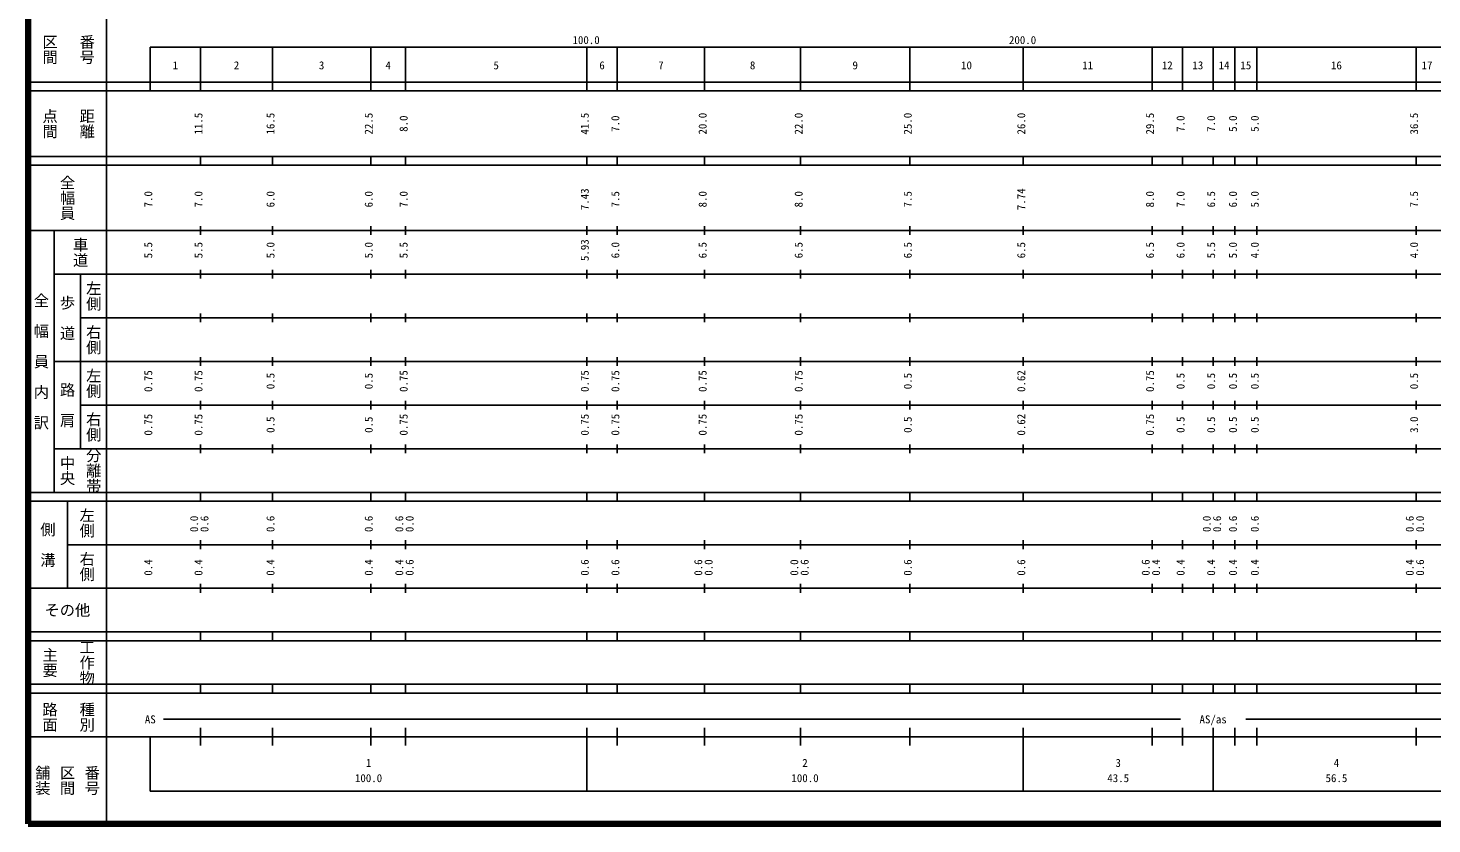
# Model space of a CAD drawing. Units: millimetres on the paper, enlarged 1000 times. Extents: x 40000 to 680000, y 20000 to 380000.
# Drawn here: x 40000 to 361628, y 20000 to 202409 of the extents above; entities that cross this region are included whole.
import ezdxf
from ezdxf.enums import TextEntityAlignment as Align

# ---------------------------------------------------------------- set-up
doc = ezdxf.new("R2010")
doc.units = ezdxf.units.MM
doc.header["$LTSCALE"] = 1000
doc.layers.add('M-TTL', color=2, linetype='Continuous', lineweight=140)
doc.layers.add('M-TTL-BAND', color=7, linetype='Continuous', lineweight=25)
doc.styles.add('@ＭＳ ゴシック', font='')
doc.styles.add('ＭＳ ゴシック', font='')
doc.styles.get('@ＭＳ ゴシック').set_extended_font_data('@MS Gothic')
doc.styles.get('ＭＳ ゴシック').set_extended_font_data('MS Gothic')

msp = doc.modelspace()

# ---------------------------------------------------------------- linework, layer by layer
at = {"layer": 'M-TTL'}
for p, q in [((40000, 380000), (40000, 20000)), ((40000, 20000), (680000, 20000))]:
    msp.add_line(p, q, dxfattribs=at)
at = {"layer": 'M-TTL-BAND'}
for p, q in [((58000, 370000), (58000, 20000)), ((68000, 198000), (579000, 198000)), ((68000, 198000), (68000, 188000)), ((79500, 188000), (79500, 198000)), ((96000, 188000), (96000, 198000)), ((118500, 188000), (118500, 198000)), ((126500, 188000), (126500, 198000)), ((168000, 188000), (168000, 198000)), ((175000, 188000), (175000, 198000)), ((195000, 188000), (195000, 198000)), ((217000, 188000), (217000, 198000)), ((242000, 188000), (242000, 198000)), ((268000, 188000), (268000, 198000)), ((297500, 188000), (297500, 198000)), ((304500, 188000), (304500, 198000)), ((311500, 188000), (311500, 198000)), ((316500, 188000), (316500, 198000)), ((321500, 188000), (321500, 198000)), ((358000, 188000), (358000, 198000)), ((40000, 190000), (579000, 190000)), ((40000, 188000), (579000, 188000)), ((40000, 173000), (579000, 173000)), ((40000, 171000), (579000, 171000)), ((79500, 171000), (79500, 173000)), ((96000, 171000), (96000, 173000)), ((118500, 171000), (118500, 173000)), ((126500, 171000), (126500, 173000)), ((168000, 171000), (168000, 173000)), ((175000, 171000), (175000, 173000)), ((195000, 171000), (195000, 173000)), ((217000, 171000), (217000, 173000)), ((242000, 171000), (242000, 173000)), ((268000, 171000), (268000, 173000)), ((297500, 171000), (297500, 173000)), ((304500, 171000), (304500, 173000)), ((311500, 171000), (311500, 173000)), ((316500, 171000), (316500, 173000)), ((321500, 171000), (321500, 173000)), ((358000, 171000), (358000, 173000)), ((40000, 156000), (579000, 156000)), ((46000, 96000), (46000, 156000)), ((79500, 155000), (79500, 157000)), ((96000, 155000), (96000, 157000)), ((118500, 155000), (118500, 157000)), ((126500, 155000), (126500, 157000)), ((168000, 155000), (168000, 157000)), ((175000, 155000), (175000, 157000)), ((195000, 155000), (195000, 157000)), ((217000, 155000), (217000, 157000)), ((242000, 155000), (242000, 157000)), ((268000, 155000), (268000, 157000)), ((297500, 155000), (297500, 157000)), ((304500, 155000), (304500, 157000)), ((311500, 155000), (311500, 157000)), ((316500, 155000), (316500, 157000)), ((321500, 155000), (321500, 157000)), ((358000, 155000), (358000, 157000)), ((46000, 146000), (579000, 146000)), ((52000, 146000), (52000, 106000)), ((79500, 145000), (79500, 147000)), ((96000, 145000), (96000, 147000)), ((118500, 145000), (118500, 147000)), ((126500, 145000), (126500, 147000)), ((168000, 145000), (168000, 147000)), ((175000, 145000), (175000, 147000)), ((195000, 145000), (195000, 147000)), ((217000, 145000), (217000, 147000)), ((242000, 145000), (242000, 147000)), ((268000, 145000), (268000, 147000)), ((297500, 145000), (297500, 147000)), ((304500, 145000), (304500, 147000)), ((311500, 145000), (311500, 147000)), ((316500, 145000), (316500, 147000)), ((321500, 145000), (321500, 147000)), ((358000, 145000), (358000, 147000)), ((52000, 136000), (579000, 136000)), ((79500, 135000), (79500, 137000)), ((96000, 135000), (96000, 137000)), ((118500, 135000), (118500, 137000)), ((126500, 135000), (126500, 137000)), ((168000, 135000), (168000, 137000)), ((175000, 135000), (175000, 137000)), ((195000, 135000), (195000, 137000)), ((217000, 135000), (217000, 137000)), ((242000, 135000), (242000, 137000)), ((268000, 135000), (268000, 137000)), ((297500, 135000), (297500, 137000)), ((304500, 135000), (304500, 137000)), ((311500, 135000), (311500, 137000)), ((316500, 135000), (316500, 137000)), ((321500, 135000), (321500, 137000)), ((358000, 135000), (358000, 137000)), ((46000, 126000), (579000, 126000)), ((79500, 125000), (79500, 127000)), ((96000, 125000), (96000, 127000)), ((118500, 125000), (118500, 127000)), ((126500, 125000), (126500, 127000)), ((168000, 125000), (168000, 127000)), ((175000, 125000), (175000, 127000)), ((195000, 125000), (195000, 127000)), ((217000, 125000), (217000, 127000)), ((242000, 125000), (242000, 127000)), ((268000, 125000), (268000, 127000)), ((297500, 125000), (297500, 127000)), ((304500, 125000), (304500, 127000)), ((311500, 125000), (311500, 127000)), ((316500, 125000), (316500, 127000)), ((321500, 125000), (321500, 127000)), ((358000, 125000), (358000, 127000)), ((52000, 116000), (579000, 116000)), ((79500, 115000), (79500, 117000)), ((96000, 115000), (96000, 117000)), ((118500, 115000), (118500, 117000)), ((126500, 115000), (126500, 117000)), ((168000, 115000), (168000, 117000)), ((175000, 115000), (175000, 117000)), ((195000, 115000), (195000, 117000)), ((217000, 115000), (217000, 117000)), ((242000, 115000), (242000, 117000)), ((268000, 115000), (268000, 117000)), ((297500, 115000), (297500, 117000)), ((304500, 115000), (304500, 117000)), ((311500, 115000), (311500, 117000)), ((316500, 115000), (316500, 117000)), ((321500, 115000), (321500, 117000)), ((358000, 115000), (358000, 117000)), ((79500, 105000), (79500, 107000)), ((96000, 105000), (96000, 107000)), ((118500, 105000), (118500, 107000)), ((126500, 105000), (126500, 107000)), ((168000, 105000), (168000, 107000)), ((175000, 105000), (175000, 107000)), ((195000, 105000), (195000, 107000)), ((217000, 105000), (217000, 107000)), ((242000, 105000), (242000, 107000)), ((268000, 105000), (268000, 107000)), ((297500, 105000), (297500, 107000)), ((304500, 105000), (304500, 107000)), ((311500, 105000), (311500, 107000)), ((316500, 105000), (316500, 107000)), ((321500, 105000), (321500, 107000)), ((358000, 105000), (358000, 107000)), ((46000, 106000), (579000, 106000)), ((40000, 96000), (579000, 96000)), ((40000, 94000), (579000, 94000)), ((49000, 94000), (49000, 74000)), ((79500, 94000), (79500, 96000)), ((96000, 94000), (96000, 96000)), ((118500, 94000), (118500, 96000)), ((126500, 94000), (126500, 96000)), ((168000, 94000), (168000, 96000)), ((175000, 94000), (175000, 96000)), ((195000, 94000), (195000, 96000)), ((217000, 94000), (217000, 96000)), ((242000, 94000), (242000, 96000)), ((268000, 94000), (268000, 96000)), ((297500, 94000), (297500, 96000)), ((304500, 94000), (304500, 96000)), ((311500, 94000), (311500, 96000)), ((316500, 94000), (316500, 96000)), ((321500, 94000), (321500, 96000)), ((358000, 94000), (358000, 96000)), ((49000, 84000), (579000, 84000)), ((79500, 83000), (79500, 85000)), ((96000, 83000), (96000, 85000)), ((118500, 83000), (118500, 85000)), ((126500, 83000), (126500, 85000)), ((168000, 83000), (168000, 85000)), ((175000, 83000), (175000, 85000)), ((195000, 83000), (195000, 85000)), ((217000, 83000), (217000, 85000)), ((242000, 83000), (242000, 85000)), ((268000, 83000), (268000, 85000)), ((297500, 83000), (297500, 85000)), ((304500, 83000), (304500, 85000)), ((311500, 83000), (311500, 85000)), ((316500, 83000), (316500, 85000)), ((321500, 83000), (321500, 85000)), ((358000, 83000), (358000, 85000)), ((40000, 74000), (579000, 74000)), ((79500, 73000), (79500, 75000)), ((96000, 73000), (96000, 75000)), ((118500, 73000), (118500, 75000)), ((126500, 73000), (126500, 75000)), ((168000, 73000), (168000, 75000)), ((175000, 73000), (175000, 75000)), ((195000, 73000), (195000, 75000)), ((217000, 73000), (217000, 75000)), ((242000, 73000), (242000, 75000)), ((268000, 73000), (268000, 75000)), ((297500, 73000), (297500, 75000)), ((304500, 73000), (304500, 75000)), ((311500, 73000), (311500, 75000)), ((316500, 73000), (316500, 75000)), ((321500, 73000), (321500, 75000)), ((358000, 73000), (358000, 75000)), ((40000, 64000), (579000, 64000)), ((40000, 62000), (579000, 62000)), ((79500, 62000), (79500, 64000)), ((96000, 62000), (96000, 64000)), ((118500, 62000), (118500, 64000)), ((126500, 62000), (126500, 64000)), ((168000, 62000), (168000, 64000)), ((175000, 62000), (175000, 64000)), ((195000, 62000), (195000, 64000)), ((217000, 62000), (217000, 64000)), ((242000, 62000), (242000, 64000)), ((268000, 62000), (268000, 64000)), ((297500, 62000), (297500, 64000)), ((304500, 62000), (304500, 64000)), ((311500, 62000), (311500, 64000)), ((316500, 62000), (316500, 64000)), ((321500, 62000), (321500, 64000)), ((358000, 62000), (358000, 64000)), ((40000, 52000), (579000, 52000)), ((79500, 50000), (79500, 52000)), ((96000, 50000), (96000, 52000)), ((118500, 50000), (118500, 52000)), ((126500, 50000), (126500, 52000)), ((168000, 50000), (168000, 52000)), ((175000, 50000), (175000, 52000)), ((195000, 50000), (195000, 52000)), ((217000, 50000), (217000, 52000)), ((242000, 50000), (242000, 52000)), ((268000, 50000), (268000, 52000)), ((297500, 50000), (297500, 52000)), ((304500, 50000), (304500, 52000)), ((311500, 50000), (311500, 52000)), ((316500, 50000), (316500, 52000)), ((321500, 50000), (321500, 52000)), ((358000, 50000), (358000, 52000)), ((40000, 50000), (579000, 50000)), ((71000, 44000), (304000, 44000)), ((79500, 38000), (79500, 42000)), ((96000, 38000), (96000, 42000)), ((118500, 38000), (118500, 42000)), ((126500, 38000), (126500, 42000)), ((168000, 27500), (168000, 42000)), ((175000, 38000), (175000, 42000)), ((195000, 38000), (195000, 42000)), ((217000, 38000), (217000, 42000)), ((242000, 38000), (242000, 42000)), ((268000, 27500), (268000, 42000)), ((297500, 38000), (297500, 42000)), ((304500, 38000), (304500, 42000)), ((311500, 27500), (311500, 42000)), ((316500, 38000), (316500, 42000)), ((319000, 44000), (565000, 44000)), ((321500, 38000), (321500, 42000)), ((358000, 38000), (358000, 42000)), ((40000, 40000), (579000, 40000)), ((68000, 40000), (68000, 27500)), ((68000, 27500), (579000, 27500))]:
    msp.add_line(p, q, dxfattribs=at)

# ---------------------------------------------------------------- texts
at = {"layer": 'M-TTL-BAND', "style": '@ＭＳ ゴシック'}
for s, p in [('区間', (45000, 197500)), ('番号', (53500, 197500)), ('点間', (45000, 180500)), ('距離', (53500, 180500)), ('全幅員', (49000, 163500)), ('車道', (52000, 151000)), ('全\u3000幅\u3000員\u3000内\u3000訳', (43000, 126000)), ('左側', (55000, 141000)), ('歩\u3000道', (49000, 136000)), ('右側', (55000, 131000)), ('左側', (55000, 121000)), ('路\u3000肩', (49000, 116000)), ('右側', (55000, 111000)), ('中央', (49000, 101000)), ('分離帯', (55000, 101000)), ('左側', (53500, 89000)), ('側\u3000溝', (44500, 84000)), ('右側', (53500, 79000)), ('工作物', (53500, 57000)), ('主要', (45000, 57000)), ('路面', (45000, 44500)), ('種別', (53500, 44500)), ('舗装', (43333, 30000)), ('区間', (49000, 30000)), ('番号', (54667, 30000))]:
    msp.add_text(s, height=2566, rotation=270, dxfattribs=at).set_placement(p, align=Align.MIDDLE_CENTER)
at = {"layer": 'M-TTL-BAND', "style": 'ＭＳ ゴシック'}
for s, p in [('100.0', (167844, 198195)), ('200.0', (267844, 198195)), ('1', (73750, 192405)), ('2', (87750, 192405)), ('3', (107250, 192405)), ('4', (122500, 192405)), ('5', (147250, 192405)), ('6', (171500, 192405)), ('7', (185000, 192405)), ('8', (206000, 192405)), ('9', (229500, 192405)), ('10', (255000, 192405)), ('11', (282750, 192405)), ('12', (301000, 192405)), ('13', (308000, 192405)), ('14', (314000, 192405)), ('15', (319000, 192405)), ('16', (339750, 192405)), ('17', (360500, 192405)), ('AS/as', (311500, 42500)), ('AS', (68000, 42500)), ('1', (118000, 32523)), ('2', (218000, 32523)), ('3', (289750, 32523)), ('4', (339750, 32523)), ('100.0', (118000, 29033)), ('100.0', (218000, 29033)), ('43.5', (289750, 29033)), ('56.5', (339750, 29033))]:
    msp.add_text(s, height=1833, dxfattribs=at).set_placement(p, align=Align.BOTTOM_CENTER)
for s, p in [('11.5', (80500, 180500)), ('16.5', (97000, 180500)), ('22.5', (119500, 180500)), ('8.0', (127500, 180500)), ('41.5', (169000, 180500)), ('7.0', (176000, 180500)), ('20.0', (196000, 180500)), ('22.0', (218000, 180500)), ('25.0', (243000, 180500)), ('26.0', (269000, 180500)), ('29.5', (298500, 180500)), ('7.0', (305500, 180500)), ('7.0', (312500, 180500)), ('5.0', (317500, 180500)), ('5.0', (322500, 180500)), ('36.5', (359000, 180500)), ('7.0', (69000, 163174)), ('7.0', (80500, 163174)), ('6.0', (97000, 163174)), ('6.0', (119500, 163174)), ('7.0', (127500, 163174)), ('7.43', (169000, 163174)), ('7.5', (176000, 163174)), ('8.0', (196000, 163174)), ('8.0', (218000, 163174)), ('7.5', (243000, 163174)), ('7.74', (269000, 163174)), ('8.0', (298500, 163174)), ('7.0', (305500, 163174)), ('6.5', (312500, 163174)), ('6.0', (317500, 163174)), ('5.0', (322500, 163174)), ('7.5', (359000, 163174)), ('5.5', (69000, 151500)), ('5.5', (80500, 151500)), ('5.0', (97000, 151500)), ('5.0', (119500, 151500)), ('5.5', (127500, 151500)), ('5.93', (169000, 151500)), ('6.0', (176000, 151500)), ('6.5', (196000, 151500)), ('6.5', (218000, 151500)), ('6.5', (243000, 151500)), ('6.5', (269000, 151500)), ('6.5', (298500, 151500)), ('6.0', (305500, 151500)), ('5.5', (312500, 151500)), ('5.0', (317500, 151500)), ('4.0', (322500, 151500)), ('4.0', (359000, 151500)), ('0.75', (69000, 121500)), ('0.75', (80500, 121500)), ('0.5', (97000, 121500)), ('0.5', (119500, 121500)), ('0.75', (127500, 121500)), ('0.75', (169000, 121500)), ('0.75', (176000, 121500)), ('0.75', (196000, 121500)), ('0.75', (218000, 121500)), ('0.5', (243000, 121500)), ('0.62', (269000, 121500)), ('0.75', (298500, 121500)), ('0.5', (305500, 121500)), ('0.5', (312500, 121500)), ('0.5', (317500, 121500)), ('0.5', (322500, 121500)), ('0.5', (359000, 121500)), ('0.75', (69000, 111500)), ('0.75', (80500, 111500)), ('0.5', (97000, 111500)), ('0.5', (119500, 111500)), ('0.75', (127500, 111500)), ('0.75', (169000, 111500)), ('0.75', (176000, 111500)), ('0.75', (196000, 111500)), ('0.75', (218000, 111500)), ('0.5', (243000, 111500)), ('0.62', (269000, 111500)), ('0.75', (298500, 111500)), ('0.5', (305500, 111500)), ('0.5', (312500, 111500)), ('0.5', (317500, 111500)), ('0.5', (322500, 111500)), ('3.0', (359000, 111500)), ('0.0', (79500, 88764)), ('0.6', (81870, 88764)), ('0.6', (97000, 88764)), ('0.6', (119500, 88764)), ('0.6', (126500, 88764)), ('0.0', (128870, 88764)), ('0.0', (311500, 88764)), ('0.6', (313870, 88764)), ('0.6', (317500, 88764)), ('0.6', (322500, 88764)), ('0.6', (358000, 88764)), ('0.0', (360370, 88764)), ('0.4', (69000, 78764)), ('0.4', (80500, 78764)), ('0.4', (97000, 78764)), ('0.4', (119500, 78764)), ('0.4', (126500, 78764)), ('0.6', (128870, 78764)), ('0.6', (169000, 78764)), ('0.6', (176000, 78764)), ('0.6', (195000, 78764)), ('0.0', (197370, 78764)), ('0.0', (217000, 78764)), ('0.6', (219370, 78764)), ('0.6', (243000, 78764)), ('0.6', (269000, 78764)), ('0.6', (297500, 78764)), ('0.4', (299870, 78764)), ('0.4', (305500, 78764)), ('0.4', (312500, 78764)), ('0.4', (317500, 78764)), ('0.4', (322500, 78764)), ('0.4', (358000, 78764)), ('0.6', (360370, 78764))]:
    msp.add_text(s, height=1833, rotation=90, dxfattribs=at).set_placement(p, align=Align.BOTTOM_CENTER)
msp.add_text('その他', height=2566, dxfattribs=at).set_placement((49000, 69000), align=Align.MIDDLE_CENTER)

doc.saveas('drawing.dxf')
